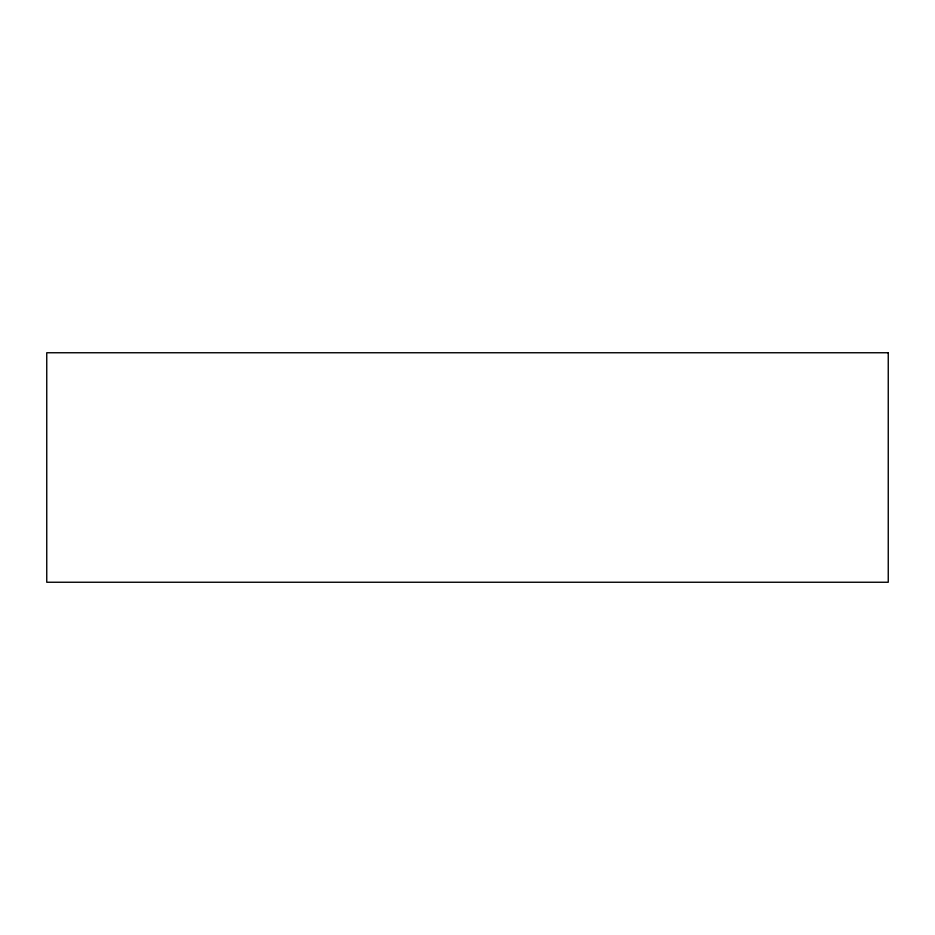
<?xml version="1.0" encoding="UTF-8"?>
<svg xmlns="http://www.w3.org/2000/svg" width="935" height="935" viewBox="0 0 935 935"><rect width="100%" height="100%" fill="white"/><g stroke="black" fill="none" stroke-linecap="round" stroke-linejoin="round"><path stroke-width="1.4" d="M888.25 352.752L46.75 352.752L46.75 582.248L888.25 582.248L888.25 352.752"/></g></svg>
